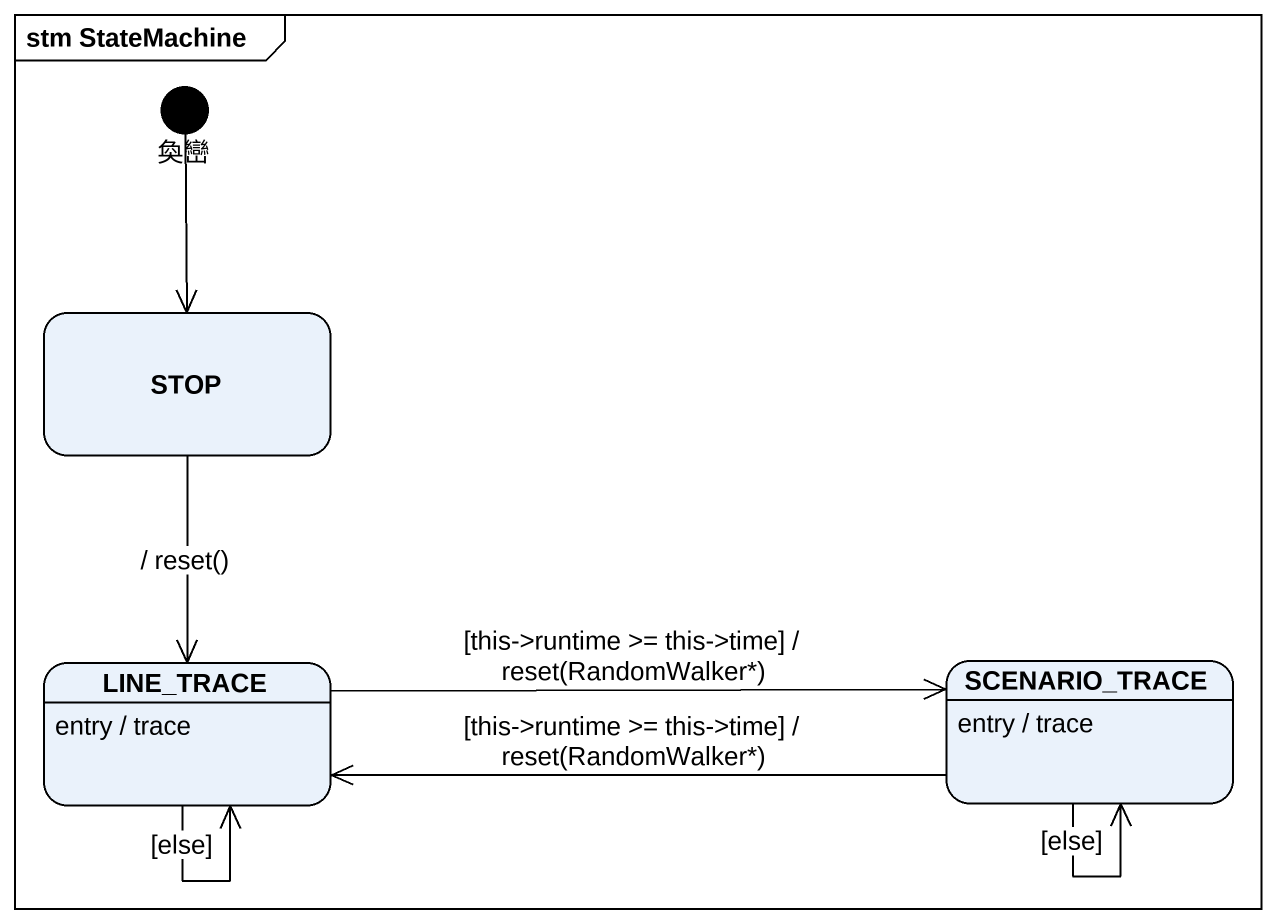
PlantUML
@startuml
mainframe stm StateMachine
hide empty description
state 奐巒 <<start>>
state "STOP" as STOP_
state LINE_TRACE
LINE_TRACE : entry / trace
state SCENARIO_TRACE
SCENARIO_TRACE : entry / trace
奐巒 --> STOP_
STOP_ --> LINE_TRACE : / reset()
LINE_TRACE --> LINE_TRACE : [else]
LINE_TRACE -right-> SCENARIO_TRACE : [this->runtime >= this->time] / reset(RandomWalker*)
SCENARIO_TRACE -left-> LINE_TRACE : [this->runtime >= this->time] / reset(RandomWalker*)
SCENARIO_TRACE --> SCENARIO_TRACE : [else]
@enduml
